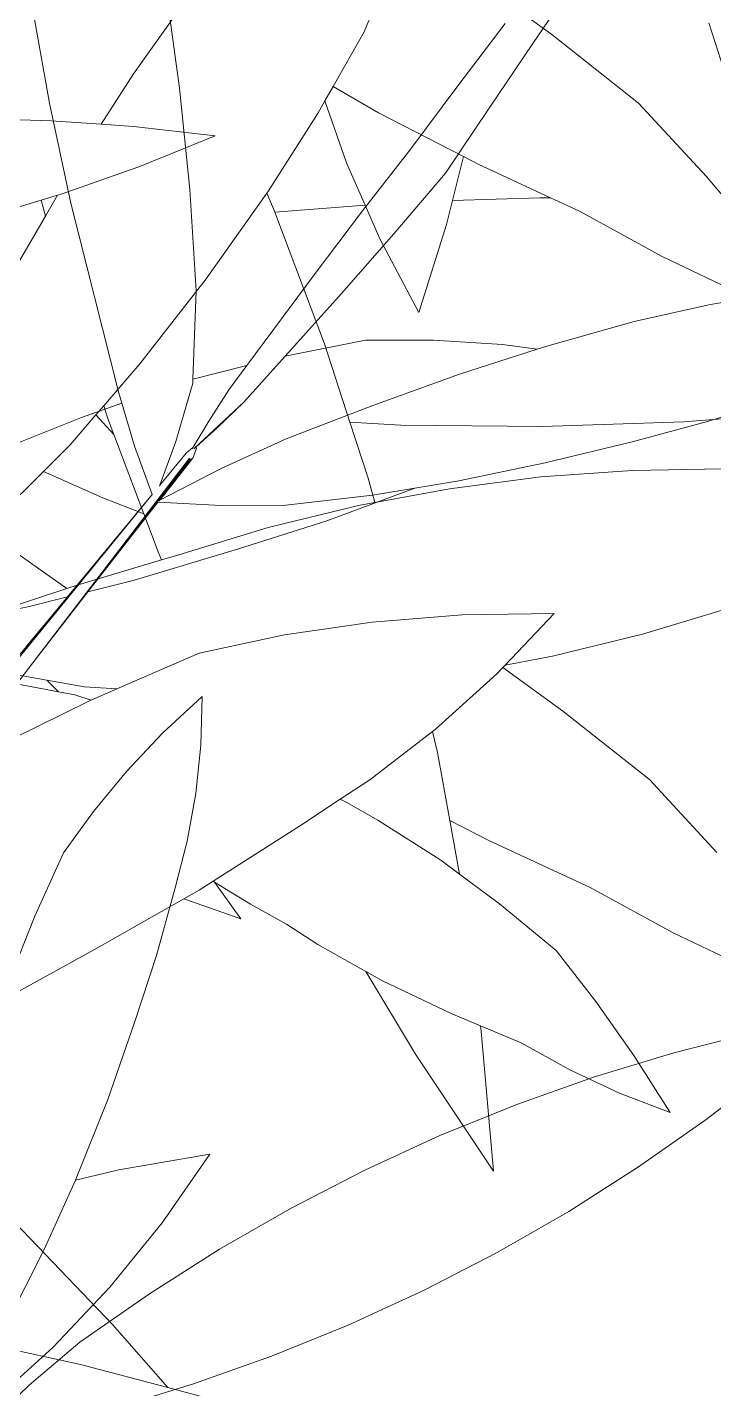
# Model space of a CAD drawing. Header units: millimetres. Extents: x 18 to 174501, y 22 to 24571.
# Drawn here: x 22376.4 to 22472.4, y 15465.7 to 15656.2 of the extents above; entities that cross this region are included whole.
import ezdxf

# ---------------------------------------------------------------- set-up
doc = ezdxf.new("R2010")
doc.units = ezdxf.units.MM
doc.header["$MEASUREMENT"] = 0
doc.layers.add('Edges', color=7, linetype='Continuous', lineweight=18)

# ---------------------------------------------------------------- blocks, each defined once
blk = doc.blocks.new('BAMBOOPLAN')
at = {"layer": 'Edges'}
for p, q in [((0.2585, 12.1577), (0.2189, 12.0075)), ((0.1535, 12.0272), (0.1044, 11.8786)), ((0.2189, 12.0075), (0.1787, 11.8566)), ((-0.5118, 11.8743), (-0.4194, 11.6924)), ((0.1044, 11.8786), (0.057, 11.729)), ((0.1787, 11.8566), (0.138, 11.7054)), ((-0.7551, 11.7577), (-0.6558, 11.5791)), ((0.057, 11.729), (0.0061, 11.5801)), ((0.138, 11.7054), (0.0799, 11.5571)), ((-0.4194, 11.6924), (-0.334, 11.5077)), ((0.8536, 11.7013), (0.7216, 11.6279)), ((0.7216, 11.6279), (0.5913, 11.548)), ((-0.6558, 11.5791), (-0.55, 11.4042)), ((0.0061, 11.5801), (-0.0428, 11.4309)), ((0.0799, 11.5571), (0.0201, 11.4098)), ((0.5913, 11.548), (0.4425, 11.4445)), ((-0.334, 11.5077), (-0.2558, 11.3207)), ((0.923, 11.5003), (0.7956, 11.4068)), ((0.4262, 11.4323), (0.2961, 11.3347)), ((0.4262, 11.4323), (0.3579, 11.4184)), ((0.4425, 11.4445), (0.4262, 11.4323)), ((-0.0428, 11.4309), (-0.1113, 11.2124)), ((0.0201, 11.4098), (-0.0412, 11.2639)), ((0.3579, 11.4184), (0.2246, 11.382)), ((0.7956, 11.4068), (0.6659, 11.3194)), ((-0.55, 11.4042), (-0.3368, 11.079)), ((0.2246, 11.382), (0.0964, 11.3375)), ((0.0964, 11.3375), (-0.0452, 11.2546)), ((0.2961, 11.3347), (0.1527, 11.2191)), ((-0.2558, 11.3207), (-0.2044, 11.1511)), ((0.6659, 11.3194), (0.5158, 11.2228)), ((-0.0452, 11.2546), (-0.0937, 11.1411)), ((-0.0412, 11.2639), (-0.0452, 11.2546)), ((0.1527, 11.2191), (0.0107, 11.0993)), ((0.5158, 11.2228), (0.3639, 11.1327)), ((-0.1113, 11.2124), (-0.2044, 11.1511)), ((-0.1113, 11.2124), (-0.1295, 11.1544)), ((-0.2044, 11.1511), (-0.2021, 11.1435)), ((-0.2021, 11.1435), (-0.1961, 11.0223)), ((-0.0937, 11.1411), (-0.1568, 11.0209)), ((-0.1295, 11.1544), (-0.1471, 11.0824)), ((-0.0937, 11.1411), (-0.1271, 11.0751)), ((0.3639, 11.1327), (0.2857, 11.0902)), ((-0.3368, 11.079), (-0.323, 11.0594)), ((-0.1471, 11.0824), (-0.1597, 11.0228)), ((0.0107, 11.0993), (-0.0927, 11.0009)), ((0.2855, 11.0901), (0.141, 10.9708)), ((0.2855, 11.0901), (0.2106, 11.0494)), ((0.2857, 11.0902), (0.2855, 11.0901)), ((-0.323, 11.0594), (-0.39, 11.0065)), ((-0.323, 11.0594), (-0.2712, 10.9863)), ((-0.1271, 11.0751), (-0.1547, 11.0244)), ((-0.1547, 11.0244), (-0.1572, 11.02)), ((-0.1543, 11.0242), (-0.1547, 11.0244)), ((-0.1536, 11.0238), (-0.1543, 11.0242)), ((0.2106, 11.0494), (0.0535, 10.9738)), ((-0.39, 11.0065), (-0.5552, 10.8634)), ((-0.3221, 10.511), (-0.1593, 10.9996)), ((-0.2923, 10.5994), (-0.1573, 10.9994)), ((-0.1961, 11.0223), (-0.198, 10.9292)), ((-0.1693, 11.0072), (-0.198, 10.9292)), ((-0.0927, 11.0009), (-0.1884, 10.9013)), ((-0.1537, 11.0008), (-0.1832, 10.9165)), ((-0.1545, 11), (-0.1832, 10.9165)), ((-0.1693, 11.0072), (-0.1597, 11.0228)), ((-0.1685, 11.0079), (-0.1685, 11.0078)), ((-0.1603, 11.0201), (-0.1605, 11.0191)), ((-0.1597, 11.0228), (-0.1601, 11.0212)), ((-0.1537, 11.0008), (-0.1534, 11.0017)), ((-0.1531, 11.0234), (-0.1536, 11.0238)), ((-0.1534, 11.0017), (-0.1527, 11.0226)), ((-0.1528, 11.023), (-0.1531, 11.0234)), ((-0.1527, 11.0226), (-0.1528, 11.023)), ((-0.2712, 10.9863), (-0.2065, 10.9066)), ((0.0535, 10.9738), (-0.0688, 10.9309)), ((0.141, 10.9708), (-0.0096, 10.859)), ((-0.198, 10.9292), (-0.1981, 10.9273)), ((-0.0688, 10.9309), (-0.1903, 10.8959)), ((-0.1832, 10.9165), (-0.1884, 10.9013)), ((-0.2064, 10.9065), (-0.5314, 10.0245)), ((-0.2065, 10.9066), (-0.2996, 10.6579)), ((-0.1903, 10.8959), (-0.2642, 10.681)), ((-0.2065, 10.9066), (-0.2064, 10.9065)), ((-0.2064, 10.9065), (-0.2059, 10.9058)), ((-0.1903, 10.8959), (-0.1905, 10.8958)), ((-0.1884, 10.9013), (-0.1894, 10.8985)), ((-0.0096, 10.859), (-0.1861, 10.732)), ((-0.1861, 10.732), (-0.2642, 10.681)), ((-0.2642, 10.681), (-0.2923, 10.5994)), ((-0.2996, 10.6579), (-0.3681, 10.6132)), ((-0.2996, 10.6579), (-0.315, 10.617)), ((-0.315, 10.617), (-0.5317, 10.0385)), ((-0.3447, 10.539), (-0.315, 10.617)), ((-0.3681, 10.6132), (-0.5551, 10.5029)), ((-0.3221, 10.511), (-0.2923, 10.5994)), ((0.0196, 10.5579), (-0.0309, 10.4627)), ((0.0196, 10.5579), (0.049, 10.4649)), ((-0.4869, 10.0167), (-0.3221, 10.511)), ((-0.0309, 10.4627), (-0.0743, 10.3664)), ((0.049, 10.4649), (0.0712, 10.3705)), ((-0.0743, 10.3664), (-0.1107, 10.2694)), ((0.0712, 10.3705), (0.0861, 10.2749)), ((-0.1107, 10.2694), (-0.1399, 10.1719)), ((0.0861, 10.2749), (0.0936, 10.1784)), ((1.2809, 10.2823), (1.1432, 10.1918)), ((1.3385, 10.2248), (1.2481, 10.087)), ((1.1432, 10.1918), (1.0095, 10.0949)), ((-0.1399, 10.1719), (-0.1532, 10.0335)), ((0.0936, 10.1784), (0.1027, 10.0382)), ((1.0095, 10.0949), (0.8802, 9.9919)), ((1.2481, 10.087), (1.1513, 9.9532)), ((-0.1532, 10.0335), (-0.1591, 9.8947)), ((0.1027, 10.0382), (0.1046, 9.8975)), ((0.8802, 9.9919), (0.7556, 9.883)), ((1.1513, 9.9532), (1.0484, 9.8238)), ((0.1046, 9.8975), (0.1044, 9.7344)), ((0.7556, 9.883), (0.636, 9.7686)), ((1.0484, 9.8238), (0.9397, 9.6991)), ((0.636, 9.7686), (0.5216, 9.6489)), ((0.1044, 9.7344), (0.0968, 9.5716)), ((0.3326, 9.6977), (0.1713, 9.6088)), ((0.3326, 9.6977), (0.2876, 9.5371)), ((0.9397, 9.6991), (0.8254, 9.5794)), ((0.5216, 9.6489), (0.4129, 9.5242)), ((0.1713, 9.6088), (0.0958, 9.5608)), ((0.0958, 9.5608), (0.0818, 9.4095)), ((0.0968, 9.5716), (0.0958, 9.5608)), ((0.8254, 9.5794), (0.7058, 9.4649)), ((0.2876, 9.5371), (0.2309, 9.3813)), ((0.4129, 9.5242), (0.31, 9.3948)), ((0.7058, 9.4649), (0.5812, 9.3561)), ((0.0818, 9.4095), (0.0596, 9.2439)), ((0.31, 9.3948), (0.2101, 9.2578)), ((0.2309, 9.3813), (0.1626, 9.2308)), ((0.5812, 9.3561), (0.4519, 9.2531)), ((0.2101, 9.2578), (0.1429, 9.1441)), ((0.1626, 9.2308), (0.083, 9.0857)), ((0.4519, 9.2531), (0.315, 9.153)), ((0.1429, 9.1441), (0.0874, 9.0366)), ((6.6523, -3.3145), (6.6038, -3.4303)), ((6.9791, -3.4353), (6.8565, -3.3467)), ((6.2401, -3.3778), (6.1431, -3.5144)), ((7.3289, -3.5239), (7.2928, -3.4125)), ((6.6038, -3.4303), (6.5421, -3.5394)), ((7.1526, -3.5727), (6.9791, -3.4353)), ((6.1431, -3.5144), (6.0786, -3.6149)), ((6.5421, -3.5394), (6.5256, -3.5684)), ((6.6327, -3.5924), (6.5421, -3.5394)), ((6.5122, -3.592), (6.4129, -3.7478)), ((6.5256, -3.5684), (6.5122, -3.592)), ((6.5688, -3.6921), (6.5256, -3.5684)), ((6.8025, -3.6798), (6.6327, -3.5924)), ((7.2874, -3.7186), (7.1526, -3.5727)), ((5.9784, -3.6079), (5.9167, -3.6064)), ((6.0786, -3.6149), (5.9784, -3.6079)), ((6.1428, -3.6194), (6.0786, -3.6149)), ((6.3061, -3.6384), (6.1428, -3.6194)), ((6.3061, -3.6384), (6.1537, -3.7001)), ((6.1537, -3.7001), (5.9983, -3.7548)), ((6.6058, -3.7767), (6.5688, -3.6921)), ((6.7808, -3.7677), (6.8025, -3.6798)), ((6.8317, -3.6949), (6.8025, -3.6798)), ((6.9768, -3.762), (6.8317, -3.6949)), ((7.3309, -3.7702), (7.2874, -3.7186)), ((5.9983, -3.7548), (5.9912, -3.757)), ((6.4094, -3.7528), (6.288, -3.9242)), ((6.4129, -3.7478), (6.4094, -3.7528)), ((6.4249, -3.7889), (6.4094, -3.7528)), ((5.9583, -3.7669), (5.8402, -3.8025)), ((5.9912, -3.757), (5.9583, -3.7669)), ((5.967, -3.7987), (5.9583, -3.7669)), ((5.9912, -3.757), (5.967, -3.7987)), ((6.6058, -3.7767), (6.4257, -3.791)), ((6.6353, -3.844), (6.6058, -3.7767)), ((6.7689, -3.8155), (6.7808, -3.7677)), ((6.9551, -3.7618), (6.7808, -3.7677)), ((6.9768, -3.762), (6.9551, -3.7618)), ((7.0345, -3.7887), (6.9768, -3.762)), ((5.967, -3.7987), (5.9151, -3.8883)), ((6.4257, -3.791), (6.4249, -3.7889)), ((6.5246, -4.0537), (6.4257, -3.791)), ((7.2, -3.8791), (7.0345, -3.7887)), ((6.7136, -3.9912), (6.7689, -3.8155)), ((6.7136, -3.9912), (6.6353, -3.844)), ((7.3685, -3.9599), (7.2, -3.8791)), ((6.288, -3.9242), (6.1557, -4.0938)), ((6.5757, -4.2106), (6.5246, -4.0537)), ((6.1557, -4.0938), (6.0837, -4.1777)), ((6.0837, -4.1777), (6.0679, -4.1962)), ((6.0927, -4.2053), (6.0837, -4.1777)), ((7.5251, -4.1874), (7.2432, -4.2098)), ((6.0679, -4.1962), (6.0165, -4.2561)), ((6.104, -4.2352), (6.0679, -4.1962)), ((6.104, -4.2352), (6.0927, -4.2053)), ((6.6774, -4.2163), (6.5757, -4.2106)), ((6.6123, -4.3227), (6.5757, -4.2106)), ((6.9604, -4.2195), (6.6774, -4.2163)), ((7.2432, -4.2098), (6.9604, -4.2195)), ((6.1636, -4.3936), (6.104, -4.2352)), ((6.0165, -4.2561), (5.963, -4.3091)), ((5.963, -4.3091), (5.8578, -4.4132)), ((6.0816, -4.3616), (5.963, -4.3091)), ((6.6257, -4.3713), (6.6123, -4.3227)), ((6.957, -4.3201), (6.7747, -4.3436)), ((7.1396, -4.3069), (6.957, -4.3201)), ((7.3219, -4.3042), (7.1396, -4.3069)), ((6.7747, -4.3436), (6.6257, -4.3713)), ((6.1636, -4.3936), (6.0816, -4.3616)), ((6.5931, -4.3774), (6.4125, -4.4215)), ((6.6257, -4.3713), (6.5931, -4.3774)), ((6.1924, -4.4701), (6.1636, -4.3936)), ((6.4125, -4.4215), (6.2336, -4.4757)), ((6.01, -4.543), (5.8754, -4.4483)), ((6.1992, -4.4859), (6.0322, -4.5358)), ((6.1992, -4.4859), (6.1924, -4.4701)), ((6.2336, -4.4757), (6.1992, -4.4859)), ((6.01, -4.543), (5.8564, -4.5935)), ((6.0322, -4.5358), (6.01, -4.543)), ((6.7998, -4.596), (6.6198, -4.6103)), ((6.9839, -4.593), (6.7998, -4.596)), ((6.9839, -4.593), (6.8857, -4.6962)), ((7.3397, -4.5803), (7.1607, -4.6345)), ((6.6198, -4.6103), (6.4446, -4.6358)), ((6.4446, -4.6358), (6.2745, -4.6726)), ((7.1607, -4.6345), (6.9802, -4.6786)), ((6.2745, -4.6726), (6.11, -4.7437)), ((6.9802, -4.6786), (6.8857, -4.6962)), ((5.97, -4.7264), (5.8637, -4.7074)), ((6.881, -4.7011), (6.869, -4.7138)), ((6.8857, -4.6962), (6.881, -4.7011)), ((7.0007, -4.7875), (6.881, -4.7011)), ((5.993, -4.7497), (5.8909, -4.7302)), ((5.993, -4.7497), (5.97, -4.7264)), ((6.0454, -4.74), (5.97, -4.7264)), ((6.869, -4.7138), (6.7459, -4.8248)), ((6.0261, -4.756), (5.993, -4.7497)), ((6.0581, -4.7661), (6.0261, -4.756)), ((6.11, -4.7437), (6.0454, -4.74)), ((6.11, -4.7437), (6.0581, -4.7661)), ((6.0562, -4.7669), (5.8999, -4.8446)), ((6.0581, -4.7661), (6.0562, -4.7669)), ((7.1742, -4.9249), (7.0007, -4.7875)), ((6.7409, -4.8288), (6.6151, -4.9259)), ((6.7459, -4.8248), (6.7409, -4.8288)), ((6.7505, -4.8709), (6.7409, -4.8288)), ((6.775, -5.0068), (6.7505, -4.8709)), ((6.6151, -4.9259), (6.5563, -4.9646)), ((7.309, -5.0708), (7.1742, -4.9249)), ((6.5563, -4.9646), (6.4768, -5.0168)), ((6.5682, -4.9706), (6.5563, -4.9646)), ((6.6313, -5.0062), (6.5682, -4.9706)), ((6.7571, -5.0862), (6.6313, -5.0062)), ((6.8533, -5.0471), (6.775, -5.0068)), ((6.7944, -5.1139), (6.775, -5.0068)), ((6.4768, -5.0168), (6.3022, -5.1284)), ((7.056, -5.141), (6.8533, -5.0471)), ((6.7944, -5.1139), (6.7571, -5.0862)), ((6.8745, -5.1733), (6.7944, -5.1139)), ((6.3022, -5.1284), (6.2744, -5.1462)), ((6.3049, -5.13), (6.3022, -5.1284)), ((6.3575, -5.2035), (6.3049, -5.13)), ((6.3769, -5.1745), (6.3049, -5.13)), ((7.2215, -5.2313), (7.056, -5.141)), ((6.2438, -5.1636), (6.0653, -5.265)), ((6.2744, -5.1462), (6.2438, -5.1636)), ((6.3575, -5.2035), (6.2438, -5.1636)), ((6.4488, -5.2145), (6.3769, -5.1745)), ((6.9877, -5.267), (6.8745, -5.1733)), ((6.5117, -5.2545), (6.4488, -5.2145)), ((7.39, -5.3121), (7.2215, -5.2313)), ((6.0653, -5.265), (5.8983, -5.3568)), ((6.6072, -5.3085), (6.5117, -5.2545)), ((7.0672, -5.3689), (6.9877, -5.267)), ((6.7068, -5.4739), (6.6072, -5.3085)), ((6.6409, -5.3275), (6.6072, -5.3085)), ((6.7781, -5.393), (6.6409, -5.3275)), ((7.1433, -5.4769), (7.0672, -5.3689)), ((6.8367, -5.4175), (6.7781, -5.393)), ((6.8381, -5.4278), (6.8367, -5.4175)), ((6.9179, -5.4514), (6.8367, -5.4175)), ((6.8626, -5.7078), (6.8381, -5.4278)), ((7.0153, -5.5057), (6.9179, -5.4514)), ((6.8626, -5.7078), (6.7068, -5.4739)), ((7.2157, -5.5908), (7.1433, -5.4769)), ((7.1146, -5.5522), (7.0153, -5.5057)), ((7.2157, -5.5908), (7.1146, -5.5522)), ((6.1013, -6.0147), (5.9062, -5.8115)), ((6.2116, -6.1406), (6.1013, -6.0147)), ((6.0372, -6.0945), (5.8648, -6.0571)), ((6.2116, -6.1406), (6.0372, -6.0945)), ((6.3107, -6.1668), (6.2116, -6.1406))]:
    blk.add_line(p, q, dxfattribs=at)

msp = doc.modelspace()

# ---------------------------------------------------------------- block references
at = {"xscale": 69.97983938875464, "yscale": 69.97983938875464, "zscale": 69.97983938875464}
msp.add_blockref('BAMBOOPLAN', (21961.34, 15895.62), dxfattribs=at)
at = {"xscale": 69.97983938875464, "yscale": 69.97983938875464, "zscale": 69.97983938875464, "rotation": 340.9588725647666}
msp.add_blockref('BAMBOOPLAN', (22158.48, 14864.64), dxfattribs=at)

doc.saveas('drawing.dxf')
